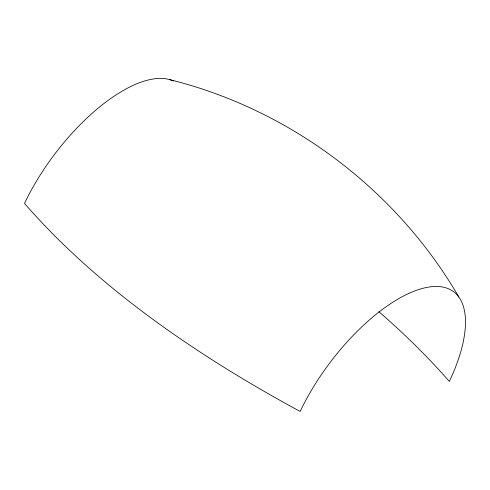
<?xml version="1.0" encoding="UTF-8"?>
<svg xmlns="http://www.w3.org/2000/svg" width="490" height="490" viewBox="0 0 490 490"><rect width="100%" height="100%" fill="white"/><g stroke="black" fill="none" stroke-linecap="round" stroke-linejoin="round"><path stroke-width="0.73" d="M169.369 79.552C290.055 109.344 396.367 189.679 458.873 297.032M378.85 311.677C403.846 333.347 427.531 356.555 449.348 381.434A131.13 56.068 -53 0 0 426.484 287.483A131.13 56.068 -53 0 0 300.15 411.441C254.641 386.818 210.271 360.003 167.972 330.187A519.547 203.84 25.4 0 1 93.321 271.877C68.919 250.598 45.754 227.862 24.5 203.43A131.13 56.068 -53 0 1 173.405 80.991"/></g></svg>
